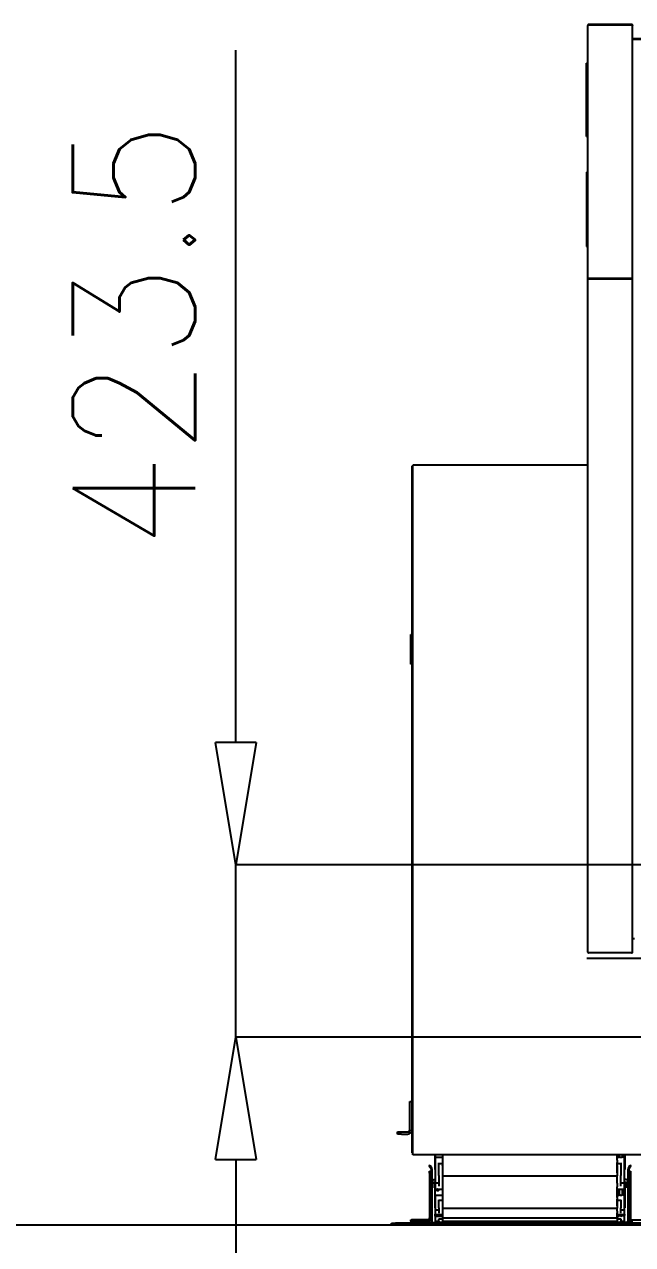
# Model space of a CAD drawing. Extents: x 28911 to 70911, y -59 to 29641.
# Drawn here: x 35574 to 37067, y 5786 to 8782 of the extents above; entities that cross this region are included whole.
import ezdxf

# ---------------------------------------------------------------- set-up
doc = ezdxf.new("R2010")
doc.units = 0
doc.header["$LTSCALE"] = 300
doc.header["$MEASUREMENT"] = 0
doc.layers.add('.', color=6, linetype='Continuous')
doc.layers.add('ddim', color=7, linetype='Continuous')
doc.styles.get("Standard").update_dxf_attribs({"font": 'STANDARD'})
doc.dimstyles.new('sc1a100$0', dxfattribs={"dimscale": 100, "dimtxt": 3, "dimasz": 3, "dimexe": 0, "dimexo": 0, "dimgap": 1, "dimtad": 1, "dimzin": 12, "dimdsep": 46, "dimtxsty": 'Standard', "dimblk": 'CLOSEDBLANK', "dimcen": 1, "dimclrd": 253, "dimclre": 253, "dimclrt": 2, "dimadec": 0, "dimazin": 3, "dimtfac": 1, "dimtmove": 0, "dimatfit": 1, "dimldrblk": 'CLOSEDBLANK', "dimfxl": 1, "dimtolj": 1, "dimtzin": 0, "dimarcsym": 0})

# ---------------------------------------------------------------- blocks, each defined once
blk = doc.blocks.new('A$C714e681e')
at = {"color": 7, "linetype": 'Continuous', "lineweight": 25}
for p, q in [((-1020.3, 2946.3), (-1020.4, 2946.3)), ((-1020.4, 2946.3), (-1020.4, 2945.8)), ((-1020.4, 2945.8), (-1020.4, 2945.8)), ((-1020.4, 2945.8), (-1020.4, 2945.7)), ((-1020.4, 2323.5), (-1020.4, 2945.7)), ((-912.6, 2948.5), (-1018.2, 2948.5)), ((-1018.2, 2947.3), (-912.6, 2947.3)), ((-912.6, 2947.3), (-912.6, 2948.5)), ((-910.6, 2946.3), (-910.4, 2946.3)), ((-910.4, 2946.5), (-910.4, 2946.3)), ((-910.4, 2945.7), (-910.4, 2946.3)), ((-910.4, 2323.4), (-910.4, 2945.7)), ((-875.4, 2913), (-910.4, 2913)), ((-910.4, 2912.4), (-875.4, 2912.4)), ((-1020.4, 2853.5), (-1023.4, 2853.5)), ((-1023.4, 2843.5), (-1020.4, 2843.5)), ((-1023.4, 2832.2), (-1023.4, 2843.5)), ((-1023.4, 2832), (-1020.4, 2832)), ((-1023.4, 2827.5), (-1020.4, 2827.5)), ((-1023.4, 2785.8), (-1023.4, 2827.5)), ((-1023.4, 2774.4), (-1020.4, 2774.4)), ((-1023.4, 2773.1), (-1020.4, 2773.1)), ((-1023.4, 2726.7), (-1020.4, 2726.7)), ((-1023.4, 2700.9), (-1023.4, 2726.5)), ((-1023.4, 2700.9), (-1020.4, 2700.9)), ((-1023.4, 2700.4), (-1023.4, 2700.8)), ((-1023.4, 2700.4), (-1020.4, 2700.4)), ((-1023.4, 2695.9), (-1023.4, 2700.2)), ((-1023.4, 2695.9), (-1020.4, 2695.9)), ((-1023.4, 2673.5), (-1020.4, 2673.5)), ((-1023.4, 2586), (-1023.4, 2583.5)), ((-1023.4, 2586), (-1020.4, 2586)), ((-1023.4, 2583.5), (-1020.4, 2583.5)), ((-1023.4, 2583.5), (-1023.4, 2523)), ((-1023.4, 2523), (-1020.4, 2523)), ((-1023.4, 2523), (-1023.4, 2497.7)), ((-1023.4, 2497.7), (-1020.4, 2497.7)), ((-1023.4, 2477.4), (-1020.4, 2477.4)), ((-1023.4, 2403), (-1020.4, 2403)), ((-1020.4, 2323.5), (-1018.2, 2323.5)), ((-1020.4, 670.7), (-1020.4, 2323.5)), ((-912.6, 2324.7), (-1018.2, 2324.7)), ((-1018.2, 2323.5), (-912.6, 2323.5)), ((-912.6, 2323.5), (-912.6, 2324.7)), ((-910.4, 670.9), (-910.4, 2323.4)), ((-1449.4, 1864), (-1452.4, 1864)), ((-1452.4, 1864), (-1452.4, 1861.5)), ((-1452.4, 1861.5), (-1452.4, 1774.1)), ((-1020.4, 1866), (-1449.4, 1866)), ((-1449.4, 1863), (-1449.4, 1866)), ((-1449.4, 1774.9), (-1449.4, 1863)), ((-1452.4, 1774.1), (-1452.4, 1771.6)), ((-1452.4, 1771.6), (-1452.4, 662)), ((-1449.4, 1771.9), (-1449.4, 1774.9)), ((-1449.4, 661), (-1449.4, 1771.9)), ((-1454.4, 1450.5), (-1452.4, 1450.5)), ((-1454.4, 1445.5), (-1454.4, 1450.5)), ((-1454.4, 1382.5), (-1454.4, 1445.5)), ((-1454.4, 1377.5), (-1454.4, 1382.5)), ((-1452.4, 1377.5), (-1454.4, 1377.5)), ((-910.4, 704), (-905.4, 704)), ((-1452.4, 662), (-1452.4, 657)), ((-1449.4, 655), (-1449.4, 661)), ((-1020.4, 670.7), (-1018.2, 670.7)), ((-1018.2, 670.7), (-1018.2, 668.5)), ((-912.8, 668.5), (-1018.2, 668.5)), ((-912.8, 670.7), (-912.6, 670.7)), ((-912.8, 668.5), (-912.8, 670.7)), ((-912.8, 670.5), (-912.6, 670.5)), ((-912.8, 668.5), (-912.6, 668.5)), ((-912.6, 670.5), (-912.6, 668.5)), ((-912.4, 670.7), (-910.4, 670.7)), ((-910.4, 670.7), (-910.4, 670.9)), ((-910.4, 670.7), (-910.4, 670.5)), ((-1449.4, 657), (-1452.4, 657)), ((-1452.4, 657), (-1452.4, 652)), ((-1452.4, 652), (-1452.4, 269.9)), ((-1449.4, 652), (-1449.4, 655)), ((-1449.4, 269.6), (-1449.4, 652)), ((-340.4, 655), (-1022.4, 655)), ((-1457.4, 304), (-1452.4, 304)), ((-1457.4, 294), (-1457.4, 304)), ((-1457.4, 234), (-1457.4, 294)), ((-1452.4, 269.9), (-1452.4, 267.4)), ((-1452.4, 267.4), (-1452.4, 180.5)), ((-1449.4, 266.6), (-1449.4, 269.6)), ((-1449.4, 176), (-1449.4, 266.6)), ((-1487.4, 224), (-1487.4, 229)), ((-1487.4, 229), (-1477.4, 229)), ((-1477.4, 224), (-1487.4, 224)), ((-1477.4, 229), (-1462.4, 229)), ((-1477.4, 224), (-1462.4, 224)), ((-1452.4, 180.5), (-1452.4, 178)), ((-1449.4, 178), (-1452.4, 178)), ((-1449.4, 173), (-1449.4, 176)), ((-227.4, 173), (-1449.4, 173)), ((-1394.9, 170.9), (-1395.2, 170.9)), ((-1395.2, 169.1), (-1395.2, 170.9)), ((-1395.2, 136.7), (-1395.2, 169.1)), ((-1394.9, 167.3), (-1394.9, 173)), ((-1394.9, 167.3), (-1394.9, 165.9)), ((-1394.9, 163.2), (-1394.9, 146.3)), ((-1394.4, 167), (-1377.4, 167)), ((-1385.9, 145.8), (-1385.9, 153)), ((-1385.9, 151.4), (-1377.9, 151.4)), ((-1376.9, 173), (-1376.9, 165.8)), ((-1376.9, 163.2), (-1376.9, 153.5)), ((-1376.9, 153.3), (-1376.9, 153.1)), ((-1376.9, 152.8), (-1376.9, 146.7)), ((-947.9, 159.8), (-947.9, 173)), ((-947.9, 167.7), (-943.3, 167.7)), ((-947.9, 159.8), (-947.9, 155)), ((-947.9, 155), (-947.9, 154.4)), ((-947.9, 146.7), (-947.9, 154)), ((-945.8, 151.4), (-938.9, 151.4)), ((-943.3, 167.7), (-943.3, 173)), ((-943.3, 167.7), (-942.7, 168.4)), ((-942.7, 168.4), (-942.7, 173)), ((-938.9, 153), (-938.9, 145.8)), ((-935, 168.4), (-935, 173)), ((-935, 168.4), (-934.5, 167.7)), ((-934.5, 173), (-934.5, 167.7)), ((-934.5, 167.7), (-930.4, 167.7)), ((-929.9, 173), (-929.9, 167.9)), ((-929.6, 170.9), (-929.9, 170.9)), ((-929.9, 165.9), (-929.9, 167.9)), ((-929.9, 146.3), (-929.9, 163.2)), ((-929.6, 170.9), (-929.6, 136.7)), ((-1409.9, 146.7), (-1408.2, 147.7)), ((-1407.4, 142.3), (-1409.9, 146.7)), ((-1408.9, 133), (-1404.9, 133)), ((-1408.9, 128), (-1408.9, 133)), ((-1408.9, 128), (-1408.9, 18)), ((-1408.2, 147.7), (-1405.7, 143.3)), ((-1407.4, 142.3), (-1405.2, 138.5)), ((-1405.7, 143.3), (-1403.4, 139.5)), ((-1404.9, 137.5), (-1404.9, 9)), ((-1402.9, 137.5), (-1402.9, 9)), ((-1395.2, 136.7), (-1394.9, 136.7)), ((-1394.9, 131.4), (-1394.9, 128.4)), ((-1394.9, 128.4), (-1394.9, 118.7)), ((-1385.9, 122.3), (-1385.9, 145.8)), ((-1385.9, 122.3), (-1385.9, 101.3)), ((-1376.9, 145.6), (-1376.9, 146.7)), ((-1376.9, 145.6), (-1376.9, 121.4)), ((-1376.9, 128.1), (-1376.9, 121.5)), ((-1376.9, 121.4), (-1376.9, 121.3)), ((-1376.9, 121.3), (-947.9, 121.3)), ((-947.9, 146.7), (-947.9, 145.6)), ((-947.9, 145.6), (-947.9, 121.4)), ((-947.9, 121.3), (-947.9, 121.4)), ((-947.9, 118.7), (-947.9, 121.3)), ((-938.9, 145.8), (-938.9, 122.3)), ((-938.9, 101.3), (-938.9, 122.3)), ((-929.9, 136.7), (-929.6, 136.7)), ((-929.9, 120.9), (-929.9, 128.4)), ((-921.9, 137.5), (-921.9, 9)), ((-919.1, 143.3), (-921.4, 139.5)), ((-919.9, 137.5), (-919.9, 9)), ((-919.9, 133), (-915.9, 133)), ((-917.4, 142.3), (-919.6, 138.5)), ((-919.1, 143.3), (-916.6, 147.7)), ((-914.9, 146.7), (-917.4, 142.3)), ((-916.6, 147.7), (-914.9, 146.7)), ((-915.9, 133), (-915.9, 128)), ((-915.9, 128), (-915.9, 18)), ((-1402.9, 111.8), (-1398.9, 111.8)), ((-1394.9, 105), (-1402.9, 105)), ((-1395.3, 103.2), (-1402.9, 103.2)), ((-1400.9, 92), (-1402.9, 92)), ((-1400.9, 92), (-1400.9, 103.2)), ((-1398.9, 111.8), (-1398.9, 112)), ((-1398.9, 112), (-1394.9, 112)), ((-1394.9, 104.6), (-1395.2, 104.6)), ((-1395.2, 98.3), (-1395.2, 104.6)), ((-1395.2, 70.4), (-1395.2, 98.3)), ((-1394.9, 118.7), (-1394.9, 105.2)), ((-1394.9, 105.2), (-1394.9, 105)), ((-1394.9, 104.2), (-1394.9, 102.3)), ((-1394.9, 102.3), (-1394.9, 100.5)), ((-1394.9, 100.5), (-1394.9, 97)), ((-1394.9, 97), (-1394.9, 90.1)), ((-1394.9, 89.9), (-1394.9, 90.1)), ((-1394.9, 89.8), (-1394.9, 89.9)), ((-1393.9, 104.2), (-1385.9, 104.2)), ((-1385.9, 101.3), (-1385.9, 96.2)), ((-1376.9, 102), (-1376.9, 90.1)), ((-1376.9, 90.1), (-1376.9, 89.8)), ((-947.9, 103.6), (-947.9, 98.1)), ((-947.9, 98.1), (-947.9, 94.4)), ((-947.9, 68.5), (-947.9, 94.4)), ((-938.9, 104.2), (-930.9, 104.2)), ((-938.9, 96.2), (-938.9, 101.3)), ((-929.9, 105.2), (-929.9, 118.7)), ((-929.9, 109.9), (-929.9, 113)), ((-925.9, 112), (-929.9, 112)), ((-921.9, 105), (-929.9, 105)), ((-929.6, 104.6), (-929.9, 104.6)), ((-929.9, 100.5), (-929.9, 102.3)), ((-929.9, 97), (-929.9, 100.5)), ((-929.9, 90.1), (-929.9, 97)), ((-929.9, 90.1), (-929.9, 75.3)), ((-929.6, 104.6), (-929.6, 70.4)), ((-921.9, 103.2), (-929.5, 103.2)), ((-925.9, 112), (-925.9, 111.8)), ((-921.9, 111.8), (-925.9, 111.8)), ((-923.9, 92), (-923.9, 103.2)), ((-921.9, 92), (-923.9, 92)), ((-1395.2, 70.4), (-1394.9, 70.4)), ((-1395.2, 64.9), (-1395.2, 70.4)), ((-1395.2, 43.4), (-1395.2, 64.9)), ((-1394.9, 74.2), (-1394.9, 89.6)), ((-1394.9, 74.2), (-1394.9, 73)), ((-1394.9, 70.2), (-1394.9, 58.2)), ((-1394.4, 73.8), (-1377.4, 73.8)), ((-1393.9, 88.6), (-1377.9, 88.6)), ((-1390.9, 85.8), (-1390.9, 88.6)), ((-1386.9, 88.6), (-1386.9, 85.8)), ((-1385.9, 57.4), (-1385.9, 62.5)), ((-1385.9, 61.8), (-1377.9, 61.8)), ((-1376.9, 89.6), (-1376.9, 72.7)), ((-1376.9, 70.2), (-1376.9, 63.3)), ((-1376.9, 63.3), (-1376.9, 62.9)), ((-1376.9, 62.5), (-1376.9, 60.5)), ((-1376.9, 59.7), (-1376.9, 60.5)), ((-947.9, 74.9), (-943.3, 74.9)), ((-947.9, 68.5), (-947.9, 65.2)), ((-947.9, 65.2), (-947.9, 64.8)), ((-947.9, 60.5), (-947.9, 64.3)), ((-947.9, 60.5), (-947.9, 59.7)), ((-945.8, 88.6), (-930.9, 88.6)), ((-945.5, 61.8), (-938.9, 61.8)), ((-943.3, 74.9), (-943.3, 88.6)), ((-943.3, 74.9), (-942.7, 76)), ((-942.7, 76), (-942.7, 88.6)), ((-938.9, 62.5), (-938.9, 57.4)), ((-935, 76), (-935, 88.6)), ((-935, 76), (-934.5, 74.9)), ((-934.5, 88.6), (-934.5, 74.9)), ((-934.5, 74.9), (-930.4, 74.9)), ((-929.9, 73), (-929.9, 75.3)), ((-929.9, 70.4), (-929.6, 70.4)), ((-929.9, 58.2), (-929.9, 70.2)), ((-929.6, 70.4), (-929.6, 43.4)), ((-1395.2, 43.4), (-1394.9, 43.4)), ((-1395.2, 43.1), (-1395.2, 43.4)), ((-1395.2, 43.1), (-1394.9, 43.1)), ((-1394.9, 49.7), (-1394.9, 46)), ((-1394.9, 46), (-1394.9, 45.3)), ((-1394.9, 43.1), (-1394.9, 45.3)), ((-1394.9, 42.9), (-1394.9, 43.1)), ((-1394.9, 42.9), (-1394.9, 41.4)), ((-1394.9, 41.4), (-1394.9, 38.7)), ((-1394.9, 38.7), (-1394.9, 34)), ((-1394.9, 34), (-1394.9, 30.4)), ((-1394.9, 30.4), (-1394.9, 27.5)), ((-1393.9, 37.7), (-1385.9, 37.7)), ((-1385.9, 42.7), (-1385.9, 57.4)), ((-1385.9, 42.7), (-1385.9, 31.5)), ((-1385.9, 31.5), (-1385.9, 29.4)), ((-1376.9, 59.7), (-1376.9, 42.2)), ((-1376.9, 42.2), (-1376.9, 42.1)), ((-1376.9, 42.1), (-947.9, 42.1)), ((-1376.9, 32.4), (-1376.9, 27.5)), ((-947.9, 59.7), (-947.9, 42.2)), ((-947.9, 42.1), (-947.9, 42.2)), ((-947.9, 42), (-947.9, 42.2)), ((-947.9, 34.4), (-947.9, 32.1)), ((-947.9, 32.1), (-947.9, 30.4)), ((-947.9, 19.8), (-947.9, 30.4)), ((-938.9, 57.4), (-938.9, 42.7)), ((-938.9, 31.5), (-938.9, 42.7)), ((-938.9, 37.7), (-930.9, 37.7)), ((-938.9, 29.4), (-938.9, 31.5)), ((-929.9, 42.9), (-929.9, 44)), ((-929.9, 43.4), (-929.6, 43.4)), ((-929.9, 43.1), (-929.6, 43.1)), ((-929.9, 41.4), (-929.9, 42.9)), ((-929.9, 38.7), (-929.9, 41.4)), ((-929.9, 34), (-929.9, 38.7)), ((-929.9, 30.4), (-929.9, 34)), ((-929.9, 27.5), (-929.9, 30.4)), ((-929.6, 43.4), (-929.6, 43.1)), ((-1502.4, 0), (-1502.4, 5)), ((-1502.4, 5), (-1492.4, 5)), ((-1492.4, 0), (-1502.4, 0)), ((-1400.9, 5), (-1492.4, 5)), ((-832.4, 0), (-1492.4, 0)), ((-1454.9, 10), (-1454.9, 13)), ((-1454.9, 13), (-1452.9, 13)), ((-1454.9, 10), (-1454.9, 5)), ((-1414.9, 10), (-1454.9, 10)), ((-1410.9, 13), (-1452.9, 13)), ((-1410.9, 10), (-1414.9, 10)), ((-1414.9, 10), (-1414.9, 5)), ((-1408.9, 13), (-1408.9, 18)), ((-1404.9, 13), (-1408.9, 13)), ((-1400.9, 7), (-1389.9, 7)), ((-1400.9, 5), (-1389.9, 5)), ((-1394.9, 22.7), (-1394.9, 27.4)), ((-1394.9, 22.7), (-1394.9, 21.9)), ((-1394.9, 21), (-1394.9, 19.4)), ((-1394.9, 19.4), (-1394.9, 14.5)), ((-1394.9, 14.5), (-1394.9, 11.6)), ((-1394.9, 11.6), (-1394.9, 8.1)), ((-1394.9, 8.1), (-1394.9, 8.1)), ((-1394.9, 8.1), (-1394.9, 8)), ((-1394.9, 8), (-1394.9, 8)), ((-1394.9, 8), (-1394.9, 7.9)), ((-1394.4, 22.2), (-1377.4, 22.2)), ((-1393.9, 26.5), (-1377.9, 26.5)), ((-1393.9, 10.2), (-1385.9, 10.2)), ((-1377.9, 7.1), (-1393.9, 7.1)), ((-1389.9, 7), (-1384.9, 7)), ((-1384.9, 5), (-1389.9, 5)), ((-1385.9, 13.6), (-1385.9, 15.6)), ((-1385.9, 15.5), (-1377.9, 15.5)), ((-1385.9, 10.2), (-1385.9, 13.6)), ((-1385.9, 10.2), (-1385.9, 7.2)), ((-1385.9, 7.2), (-1385.9, 7.1)), ((-1377.9, 7), (-1384.9, 7)), ((-1384.9, 7), (-1384.9, 5)), ((-1377.9, 6.9), (-1384.9, 6.9)), ((-939.9, 5), (-1384.9, 5)), ((-1376.9, 27.5), (-1376.9, 21.6)), ((-1376.9, 27.5), (-1376.9, 27.5)), ((-1376.9, 19.4), (-1376.9, 16.6)), ((-1376.9, 18.1), (-947.9, 18.1)), ((-1376.9, 16.2), (-1376.9, 10.2)), ((-1376.9, 10.2), (-947.9, 10.2)), ((-1376.9, 10.2), (-1376.9, 10.2)), ((-1376.9, 9.7), (-947.9, 9.7)), ((-947.9, 9.6), (-1376.9, 9.6)), ((-947.9, 23.6), (-943.3, 23.6)), ((-947.9, 19.8), (-947.9, 18.7)), ((-947.9, 18.7), (-947.9, 18.5)), ((-947.9, 18.1), (-947.9, 18.5)), ((-947.9, 18.2), (-947.9, 17.9)), ((-947.9, 17.9), (-947.9, 10.2)), ((-947.9, 10.2), (-947.9, 10.2)), ((-947.9, 9.7), (-947.9, 9.8)), ((-947.7, 8.8), (-947.3, 8.3)), ((-947.2, 7.9), (-947.3, 8.1)), ((-947.2, 8.2), (-947, 8)), ((-947.2, 8.2), (-947, 8)), ((-946.4, 7.5), (-947, 7.9)), ((-945.9, 7.3), (-944.9, 7.1)), ((-945.2, 26.5), (-930.9, 26.5)), ((-945.1, 15.5), (-938.9, 15.5)), ((-944.9, 7.1), (-930.9, 7.1)), ((-944.9, 7), (-939.9, 7)), ((-939.9, 6.9), (-944.9, 6.9)), ((-943.3, 23.6), (-943.3, 26.5)), ((-943.3, 23.6), (-942.7, 25)), ((-942.7, 25), (-942.7, 26.5)), ((-939.9, 5), (-939.9, 7)), ((-939.9, 7), (-934.9, 7)), ((-934.9, 5), (-939.9, 5)), ((-938.9, 15.6), (-938.9, 13.6)), ((-938.9, 13.6), (-938.9, 10.2)), ((-938.9, 10.2), (-930.9, 10.2)), ((-938.9, 7.2), (-938.9, 10.2)), ((-938.9, 7.1), (-938.9, 7.2)), ((-935, 25), (-935, 26.5)), ((-935, 25), (-934.5, 23.6)), ((-923.9, 7), (-934.9, 7)), ((-923.9, 5), (-934.9, 5)), ((-934.5, 26.5), (-934.5, 23.6)), ((-934.5, 23.6), (-930.4, 23.6)), ((-929.9, 27.5), (-929.9, 27.5)), ((-929.9, 27.5), (-929.9, 24.1)), ((-929.9, 21.9), (-929.9, 24.1)), ((-929.9, 21.9), (-929.9, 21.9)), ((-929.9, 14.5), (-929.9, 19.4)), ((-929.9, 14.5), (-929.9, 14.5)), ((-929.9, 8.1), (-929.9, 11.6)), ((-929.9, 11.6), (-929.9, 11.6)), ((-929.9, 8.1), (-929.9, 8.1)), ((-832.4, 5), (-923.9, 5)), ((-915.9, 13), (-919.9, 13)), ((-915.9, 18), (-915.9, 13)), ((-913.9, 13), (-871.9, 13)), ((-913.9, 10), (-909.9, 10))]:
    blk.add_line(p, q, dxfattribs=at)
at = {"color": 7, "linetype": 'Continuous', "lineweight": 25, "flags": 128}
for points in [[(-1394.9, 167.3), (-1394.9, 167.2), (-1394.9, 167.2), (-1394.8, 167.1), (-1394.8, 167.1), (-1394.7, 167.1), (-1394.6, 167.1), (-1394.5, 167.1), (-1394.4, 167)], [(-1377.4, 167), (-1377.3, 167.1), (-1377.2, 167.1), (-1377.1, 167.1), (-1377, 167.1), (-1377, 167.1), (-1376.9, 167.2), (-1376.9, 167.2), (-1376.9, 167.3)], [(-938.9, 166.8), (-937.7, 166.9), (-936.6, 167.1), (-935.8, 167.5), (-935.2, 168), (-935, 168.3)], [(-930.4, 167.7), (-930.3, 167.7), (-930.2, 167.7), (-930.1, 167.8), (-930, 167.8), (-930, 167.8), (-929.9, 167.9), (-929.9, 167.9), (-929.9, 167.9)], [(-1400.3, 111.8), (-1399.7, 111.9), (-1398.9, 112)], [(-924.5, 111.8), (-925.1, 111.9), (-925.9, 112)], [(-1386.9, 85.8), (-1387, 85.3), (-1387.4, 84.9), (-1388.1, 84.6), (-1388.9, 84.5), (-1389.6, 84.6), (-1390.3, 84.9), (-1390.7, 85.3), (-1390.9, 85.8)]]:
    blk.add_lwpolyline(points, dxfattribs=at)
at = {"color": 7, "linetype": 'Continuous', "lineweight": 25}
for centre, radius, start, end in [((-1018.2, 2946.3), 2.2, 90, 180), ((-1018.5, 2945.3), 1.96, 81.9505, 168.5782), ((-1018.4, 2322.6), 2.11, 83.709, 155.0153), ((-1018.2, 670.7), 2.2, 180, 270), ((-1018.2, 670.7), 0.2, 180, 270), ((-1462.4, 234), 5, 270, 0), ((-1462.4, 234), 10, 270, 0), ((-1215, 153.8), 181, 174.5789, 185.4211), ((-1377.9, 152.4), 1, 270, 0), ((-939.5, 171.2), 4.45, 221.8645, 277.8235), ((-1109.8, 153.8), 181, 354.5789, 5.4211), ((-1406.9, 137.5), 2, 0, 30), ((-1406.9, 137.5), 4, 0, 30), ((-917.9, 137.5), 4, 150, 180), ((-917.9, 137.5), 2, 150, 180), ((-1215, 87.5), 181, 174.5789, 185.4211), ((-1393.9, 105.2), 1, 180, 270), ((-930.9, 105.2), 1, 270, 0), ((-1109.8, 87.5), 181, 354.5789, 5.4211), ((-1215, 60.5), 181, 175.7195, 185.4211), ((-1215, 60.2), 181, 179.9529, 185.4211), ((-1393.9, 89.6), 1, 180, 270), ((-1394.4, 74.2), 0.455, 188.1256, 276.2924), ((-1387.9, 88.9), 1.02, 317.9895, 340.9114), ((-1377.9, 89.6), 1, 270, 0), ((-1377.9, 62.8), 1, 270, 0), ((-1377.4, 74.2), 0.455, 263.7076, 351.8744), ((-939.2, 77.5), 3.91, 203.3224, 274.2564), ((-938.6, 77.4), 3.84, 264.9379, 337.4833), ((-930.9, 89.6), 1, 270, 0), ((-930.4, 75.4), 0.455, 263.7076, 351.8744), ((-1109.8, 60.5), 181, 354.5789, 4.2805), ((-1109.8, 60.2), 181, 354.5789, 359.9631), ((-1393.9, 38.7), 1, 180, 270), ((-930.9, 38.7), 1, 270, 0), ((-1410.9, 16), 3, 270, 311.8103), ((-1410.9, 16), 6, 270, 330), ((-1400.9, 9), 4, 180, 270), ((-1400.9, 9), 2, 180, 270), ((-1393.9, 27.5), 1, 180, 270), ((-1394.4, 22.7), 0.492, 180.998, 270.9644), ((-1393.9, 11.2), 1, 180, 270), ((-1393.9, 8.1), 1, 180.0001, 270.0001), ((-1393.9, 8.1), 1, 180.0001, 270.0001), ((-1393.9, 8), 1, 180, 255.0319), ((-1393.9, 8), 1, 180.0001, 270.0001), ((-1393.9, 7.9), 1, 180, 246.3697), ((-1377.9, 27.5), 1, 270, 0), ((-1377.9, 16.5), 1, 270, 0), ((-1377.9, 8.1), 1, 269.9999, 359.9999), ((-1377.9, 8), 1, 269.9999, 359.9999), ((-1377.9, 8), 1, 269.9999, 359.9999), ((-1377.9, 7.9), 1, 270, 0), ((-1377.4, 22.7), 0.492, 269.0356, 359.002), ((-944.9, 10), 3, 180.0001, 270.0001), ((-944.9, 9.9), 3, 226.0709, 270), ((-938.9, 26.1), 3.97, 196.3817, 270.6821), ((-938.8, 26.1), 3.96, 269.2022, 343.7341), ((-930.9, 27.5), 1, 270, 0), ((-930.9, 11.2), 1, 270, 0), ((-930.9, 8.1), 1, 269.9999, 359.9999), ((-930.9, 8.1), 1, 269.9999, 359.9999), ((-930.9, 8), 1, 269.9999, 359.9999), ((-930.9, 8), 1, 284.9681, 0), ((-930.9, 7.9), 1, 293.6303, 0), ((-930.4, 24.1), 0.492, 269.0356, 359.002), ((-923.9, 9), 4, 270, 0), ((-923.9, 9), 2, 270, 0), ((-913.9, 16), 6, 210, 270), ((-913.9, 16), 3, 228.1897, 270)]:
    blk.add_arc(centre, radius, start, end, dxfattribs=at)
for points in [[(-910.4, 2946.3), (-910.4, 2946.6), (-910.5, 2947.2), (-911, 2947.9), (-911.7, 2948.4), (-912.3, 2948.5), (-912.6, 2948.5)], [(-912.6, 2947.3), (-912.3, 2947.3), (-911.7, 2947.2), (-911, 2946.8), (-910.5, 2946.3), (-910.4, 2945.9), (-910.4, 2945.7)], [(-912.6, 2323.5), (-912.3, 2323.5), (-911.7, 2323.5), (-911, 2323.5), (-910.5, 2323.4), (-910.4, 2323.4), (-910.4, 2323.4)], [(-910.4, 670.9), (-910.4, 670.9), (-910.5, 670.9), (-911, 670.8), (-911.7, 670.8), (-912.3, 670.7), (-912.6, 670.7)], [(-912.6, 668.5), (-912.3, 668.5), (-911.7, 668.6), (-911, 669.1), (-910.5, 669.8), (-910.4, 670.4), (-910.4, 670.7)], [(-912.6, 670.5), (-912.6, 670.5), (-912.5, 670.5), (-912.5, 670.6), (-912.4, 670.6), (-912.4, 670.7), (-912.4, 670.7)], [(-947, 164.1), (-947.3, 164.4), (-947.8, 165), (-947.9, 165.6), (-947.9, 165.9)], [(-946.9, 166.8), (-946.7, 166.6), (-946.4, 166.2), (-946.1, 165.5), (-945.9, 165.1)], [(-947, 70.7), (-947.3, 71.1), (-947.8, 71.7), (-947.9, 72.6), (-947.9, 73)], [(-946.9, 73.6), (-946.7, 73.3), (-946.4, 72.6), (-946.1, 71.8), (-945.9, 71.4)], [(-947, 19.6), (-947.3, 19.9), (-947.8, 20.6), (-947.9, 21.4), (-947.9, 21.9)], [(-946.9, 22.1), (-946.7, 21.7), (-946.4, 20.9), (-946.1, 20.2), (-945.9, 19.9)]]:
    blk.add_open_spline(points, degree=3, dxfattribs=at)
for points, knots in [([(-1023.4, 2847.9), (-1023.4, 2848.6), (-1023.4, 2849.8), (-1023.4, 2851.4), (-1023.4, 2852.7), (-1023.4, 2853.4), (-1023.4, 2853.5), (-1023.4, 2853.5)], [0, 0, 0, 0, 0.226267, 0.415363, 0.585645, 0.794842, 1, 1, 1, 1]), ([(-1023.4, 2843.5), (-1023.4, 2843.8), (-1023.4, 2844.3), (-1023.4, 2845.8), (-1023.4, 2847.1), (-1023.4, 2847.9)], [0, 0, 0, 0, 0.236294, 0.497727, 1, 1, 1, 1]), ([(-1023.4, 2827.5), (-1023.4, 2828), (-1023.4, 2829), (-1023.4, 2830.2), (-1023.4, 2831.2), (-1023.4, 2831.9), (-1023.4, 2831.9), (-1023.4, 2832)], [0, 0, 0, 0, 0.214114, 0.396535, 0.562604, 0.763959, 1, 1, 1, 1]), ([(-1023.4, 2773.7), (-1023.4, 2773.8), (-1023.4, 2774), (-1023.4, 2775.3), (-1023.4, 2777.4), (-1023.4, 2780), (-1023.4, 2782.7), (-1023.4, 2784.7), (-1023.4, 2785.8)], [0, 0, 0, 0, 0.101803, 0.314506, 0.5069, 0.657697, 0.81923, 1, 1, 1, 1]), ([(-1023.4, 2773.4), (-1023.4, 2773.4), (-1023.4, 2773.9), (-1023.4, 2774.2), (-1023.4, 2774.4), (-1023.4, 2774.4)], [0, 0, 0, 0, 0.0013503, 0.4832783, 1, 1, 1, 1]), ([(-1023.4, 2726.7), (-1023.4, 2726.7), (-1023.4, 2726.8), (-1023.4, 2727.9), (-1023.4, 2729.5), (-1023.4, 2731.6), (-1023.4, 2734.3), (-1023.4, 2737.8), (-1023.4, 2741.8), (-1023.4, 2746.1), (-1023.4, 2750.4), (-1023.4, 2754.7), (-1023.4, 2758.9), (-1023.4, 2762.8), (-1023.4, 2766), (-1023.4, 2768.6), (-1023.4, 2770.6), (-1023.4, 2772), (-1023.4, 2772.9), (-1023.4, 2773), (-1023.4, 2773.1)], [0, 0, 0, 0, 0.075846, 0.142171, 0.20065, 0.252975, 0.30078, 0.356322, 0.409205, 0.460655, 0.511018, 0.56235, 0.613327, 0.664756, 0.718154, 0.763772, 0.813366, 0.868344, 0.930107, 1, 1, 1, 1]), ([(-1023.4, 2673.5), (-1023.4, 2673.5), (-1023.4, 2673.7), (-1023.4, 2675), (-1023.4, 2677.2), (-1023.4, 2680.5), (-1023.4, 2684.8), (-1023.4, 2690.1), (-1023.4, 2693.9), (-1023.4, 2695.9)], [0, 0, 0, 0, 0.158045, 0.297507, 0.424645, 0.547613, 0.681678, 0.830186, 1, 1, 1, 1]), ([(-1023.4, 2497.7), (-1023.4, 2497.6), (-1023.4, 2497.4), (-1023.4, 2496.1), (-1023.4, 2494), (-1023.4, 2491.1), (-1023.4, 2487.4), (-1023.4, 2483.7), (-1023.4, 2480.8), (-1023.4, 2478.8), (-1023.4, 2477.6), (-1023.4, 2477.4), (-1023.4, 2477.4)], [0, 0, 0, 0, 0.083246, 0.166665, 0.2501, 0.374974, 0.499985, 0.624984, 0.749829, 0.833224, 0.916702, 1, 1, 1, 1]), ([(-1023.4, 2477.4), (-1023.4, 2477.3), (-1023.4, 2477.2), (-1023.4, 2475.9), (-1023.4, 2473.8), (-1023.4, 2470.5), (-1023.4, 2466.5), (-1023.4, 2461.7), (-1023.4, 2456.5), (-1023.4, 2451.1), (-1023.4, 2445.6), (-1023.4, 2440), (-1023.4, 2434.5), (-1023.4, 2428.9), (-1023.4, 2423.5), (-1023.4, 2418.3), (-1023.4, 2413.6), (-1023.4, 2409.6), (-1023.4, 2406.4), (-1023.4, 2404.4), (-1023.4, 2403.2), (-1023.4, 2403.1), (-1023.4, 2403)], [0, 0, 0, 0, 0.0500186, 0.1000076, 0.1499899, 0.1999636, 0.2499399, 0.2999307, 0.3499202, 0.3999365, 0.4499631, 0.4999933, 0.5500235, 0.6000477, 0.6500625, 0.700075, 0.7500447, 0.8000181, 0.8499966, 0.8999858, 0.9499784, 1, 1, 1, 1]), ([(-910.5, 2323.4), (-910.5, 2323.5), (-910.5, 2323.9), (-911, 2324.3), (-911.7, 2324.6), (-912.3, 2324.7), (-912.6, 2324.7)], [0, 0, 0, 0, 0.173806, 0.449204, 0.724602, 1, 1, 1, 1]), ([(-1394.9, 165.9), (-1394.9, 165.8), (-1394.9, 165.6), (-1394.9, 165.2), (-1394.9, 164.9), (-1394.9, 164.8), (-1394.9, 164.8), (-1394.9, 164.5), (-1394.9, 164.1), (-1394.9, 163.7), (-1394.9, 163.5), (-1394.9, 163.4), (-1394.9, 163.3), (-1394.9, 163.2)], [0, 0, 0, 0, 0.239397, 0.369564, 0.499903, 0.500525, 0.505167, 0.517841, 0.759375, 0.879573, 0.885598, 0.939508, 1, 1, 1, 1]), ([(-1376.9, 165.8), (-1376.9, 165.6), (-1376.9, 165.3), (-1376.9, 164.6), (-1376.9, 163.9), (-1376.9, 163.5), (-1376.9, 163.2)], [0, 0, 0, 0, 0.241952, 0.5, 0.758048, 1, 1, 1, 1]), ([(-1376.9, 153.5), (-1376.9, 153.3), (-1376.9, 153.1), (-1376.9, 152.8), (-1376.9, 152.5), (-1376.9, 152.4), (-1376.9, 152.4), (-1376.9, 152.4)], [0, 0, 0, 0, 0.199925, 0.400095, 0.599899, 0.800195, 1, 1, 1, 1]), ([(-947.9, 154), (-947.9, 154), (-947.9, 154.1), (-947.9, 154.3), (-947.9, 154.4)], [0, 0, 0, 0, 0.50531, 1, 1, 1, 1]), ([(-947.9, 153.8), (-947.9, 153.5), (-947.8, 152.9), (-947.4, 152.1), (-946.8, 151.6), (-946.3, 151.4), (-946, 151.4), (-945.8, 151.4)], [0, 0, 0, 0, 0.260059, 0.518146, 0.765153, 0.884293, 1, 1, 1, 1]), ([(-929.9, 163.2), (-929.9, 163.5), (-929.9, 163.9), (-929.9, 164.3), (-929.9, 164.5), (-929.9, 164.9), (-929.9, 165.5), (-929.9, 165.8), (-929.9, 165.9)], [0, 0, 0, 0, 0.2397589, 0.3701231, 0.3780471, 0.5006999, 0.7503499, 1, 1, 1, 1]), ([(-1394.9, 146.3), (-1394.9, 143.4), (-1394.9, 140.3), (-1394.9, 136.9), (-1394.9, 136), (-1394.9, 135.1), (-1394.9, 134.2), (-1394.9, 133.3), (-1394.9, 132.4), (-1394.9, 131.8), (-1394.9, 131.2), (-1394.9, 130.3), (-1394.9, 128.9), (-1394.9, 127.4), (-1394.9, 126), (-1394.9, 123.1), (-1394.9, 120.7), (-1394.9, 118.7)], [0, 0, 0, 0, 0.279945, 0.311384, 0.342822, 0.374258, 0.405692, 0.437125, 0.468556, 0.499986, 0.503708, 0.535309, 0.597562, 0.660131, 0.707915, 0.750027, 1, 1, 1, 1]), ([(-1394.9, 129.9), (-1394.9, 129.7), (-1394.9, 129.4), (-1394.9, 129), (-1394.9, 128.3), (-1394.9, 127.2), (-1394.9, 126), (-1394.9, 123.9), (-1394.9, 122.3), (-1394.9, 120.9)], [0, 0, 0, 0, 0.067516, 0.076036, 0.137011, 0.300945, 0.426673, 0.53383, 1, 1, 1, 1]), ([(-1394.9, 120.9), (-1394.9, 120.6), (-1394.9, 120), (-1394.9, 119.1), (-1394.9, 118.1), (-1394.9, 117.2), (-1394.9, 116.4), (-1394.9, 115.5), (-1394.9, 114.7), (-1394.9, 114.1), (-1394.9, 113.7), (-1394.9, 113.2), (-1394.9, 112.4), (-1394.9, 111.5), (-1394.9, 110.8), (-1394.9, 110.1), (-1394.9, 109.5), (-1394.9, 108.8), (-1394.9, 108.4), (-1394.9, 108.1), (-1394.9, 107.7), (-1394.9, 107.1), (-1394.9, 106.5), (-1394.9, 106), (-1394.9, 105.5), (-1394.9, 105.1), (-1394.9, 104.7), (-1394.9, 104.4), (-1394.9, 104.2), (-1394.9, 104), (-1394.9, 103.6), (-1394.9, 103.3), (-1394.9, 102.8), (-1394.9, 102.5), (-1394.9, 102.3)], [0, 0, 0, 0, 0.030947, 0.061894, 0.09284, 0.123786, 0.154737, 0.185686, 0.216633, 0.247579, 0.249458, 0.265413, 0.310762, 0.344751, 0.373794, 0.405352, 0.43691, 0.468467, 0.500023, 0.502349, 0.518878, 0.563207, 0.597195, 0.626238, 0.657797, 0.689354, 0.720911, 0.752468, 0.754729, 0.770915, 0.814432, 0.847808, 0.876253, 1, 1, 1, 1]), ([(-1377, 135.9), (-1377, 136), (-1377, 136.2), (-1377, 136.3), (-1377, 136.4)], [0, 0, 0, 0, 0.324529, 1, 1, 1, 1]), ([(-1376.9, 145.3), (-1376.9, 144.2), (-1376.9, 140.6), (-1376.9, 134.7), (-1376.9, 130.3), (-1376.9, 128.1)], [0, 0, 0, 0, 0.184361, 0.592181, 1, 1, 1, 1]), ([(-1376.9, 121), (-1376.9, 120.2), (-1376.9, 116.2), (-1376.9, 109.7), (-1376.9, 104.6), (-1376.9, 102)], [0, 0, 0, 0, 0.1159352, 0.5581512, 1, 1, 1, 1]), ([(-947.9, 128.7), (-947.9, 128.9), (-947.9, 129.3), (-947.9, 129.7), (-947.9, 130.2), (-947.9, 130.5), (-947.9, 132.5), (-947.9, 136.2), (-947.9, 141.2), (-947.9, 144.4), (-947.9, 145.7)], [0, 0, 0, 0, 0.049911, 0.099807, 0.126075, 0.149675, 0.166607, 0.486472, 0.798224, 1, 1, 1, 1]), ([(-929.9, 118.7), (-929.9, 120.9), (-929.9, 123.5), (-929.9, 126.5), (-929.9, 127.3), (-929.9, 128.1), (-929.9, 129), (-929.9, 129.8), (-929.9, 130.7), (-929.9, 131.3), (-929.9, 131.9), (-929.9, 132.8), (-929.9, 134.3), (-929.9, 136), (-929.9, 137.4), (-929.9, 140.8), (-929.9, 143.7), (-929.9, 146.3)], [0, 0, 0, 0, 0.279945, 0.311384, 0.342822, 0.374258, 0.405692, 0.437125, 0.468556, 0.499986, 0.503708, 0.535309, 0.597562, 0.660131, 0.707915, 0.750027, 1, 1, 1, 1]), ([(-929.9, 135.7), (-929.9, 135.9), (-929.9, 136.2), (-929.9, 136.5), (-929.9, 136.7)], [0, 0, 0, 0, 0.510012, 1, 1, 1, 1]), ([(-929.9, 120.9), (-929.9, 121.3), (-929.9, 121.9), (-929.9, 122.9), (-929.9, 123.9), (-929.9, 125), (-929.9, 126), (-929.9, 127.1), (-929.9, 128.1), (-929.9, 128.9), (-929.9, 129.5), (-929.9, 130), (-929.9, 130.6), (-929.9, 130.9)], [0, 0, 0, 0, 0.105374, 0.210746, 0.316117, 0.421486, 0.526872, 0.632253, 0.737628, 0.842998, 0.849395, 0.903722, 1, 1, 1, 1]), ([(-929.9, 102.3), (-929.9, 102.4), (-929.9, 102.5), (-929.9, 102.6), (-929.9, 102.8), (-929.9, 103.1), (-929.9, 103.3), (-929.9, 103.6), (-929.9, 103.9), (-929.9, 104.2), (-929.9, 104.4), (-929.9, 104.6), (-929.9, 105), (-929.9, 105.5), (-929.9, 106), (-929.9, 106.5), (-929.9, 107), (-929.9, 107.6), (-929.9, 108), (-929.9, 108.3), (-929.9, 108.7), (-929.9, 109.4), (-929.9, 110.1), (-929.9, 110.8), (-929.9, 111.6), (-929.9, 112.3), (-929.9, 113.1), (-929.9, 113.6), (-929.9, 114.1), (-929.9, 114.6), (-929.9, 115.4), (-929.9, 116.4), (-929.9, 118.1), (-929.9, 119.7), (-929.9, 120.9)], [0, 0, 0, 0, 0.030947, 0.061894, 0.09284, 0.123786, 0.154737, 0.185686, 0.216633, 0.247579, 0.249458, 0.265413, 0.310762, 0.344752, 0.373794, 0.405352, 0.43691, 0.468467, 0.500023, 0.502349, 0.518878, 0.563207, 0.597195, 0.626238, 0.657797, 0.689354, 0.720911, 0.752468, 0.754729, 0.770915, 0.814432, 0.847808, 0.876253, 1, 1, 1, 1]), ([(-1394.9, 113), (-1394.9, 112.6), (-1394.9, 111.9), (-1394.9, 110.8), (-1394.9, 109.9), (-1394.9, 109.4), (-1394.9, 109.2)], [0, 0, 0, 0, 0.2938335, 0.5876625, 0.8814874, 1, 1, 1, 1]), ([(-1394.9, 90.1), (-1394.9, 89.9), (-1394.9, 89.7), (-1394.9, 89.6), (-1394.9, 89.6), (-1394.9, 89.6), (-1394.9, 89.6)], [0, 0, 0, 0, 0.55062, 0.85001, 0.868208, 1, 1, 1, 1]), ([(-1376.9, 90.1), (-1376.9, 89.9), (-1376.9, 89.7), (-1376.9, 89.6), (-1376.9, 89.6)], [0, 0, 0, 0, 0.5003849, 1, 1, 1, 1]), ([(-947.9, 103.6), (-947.9, 105.9), (-947.9, 110.5), (-947.9, 116), (-947.9, 118.7)], [0, 0, 0, 0, 0.500023, 1, 1, 1, 1]), ([(-947.9, 90.3), (-947.9, 90.2), (-947.8, 89.8), (-947.3, 89.5), (-947, 89.3)], [0, 0, 0, 0, 0.483281, 1, 1, 1, 1]), ([(-947.9, 90.2), (-947.9, 90.1), (-947.8, 89.9), (-947.7, 89.5), (-947.4, 89.2), (-947.2, 89.1), (-947.1, 89)], [0, 0, 0, 0, 0.269426, 0.536596, 0.788701, 1, 1, 1, 1]), ([(-929.9, 89.6), (-929.9, 89.6), (-929.9, 89.7), (-929.9, 89.9), (-929.9, 90.1)], [0, 0, 0, 0, 0.427101, 1, 1, 1, 1]), ([(-1394.9, 73), (-1394.9, 72.8), (-1394.9, 72.4), (-1394.9, 71.9), (-1394.9, 71.7), (-1394.9, 71.5), (-1394.9, 71.5), (-1394.9, 71.2), (-1394.9, 70.8), (-1394.9, 70.5), (-1394.9, 70.4), (-1394.9, 70.3), (-1394.9, 70.2), (-1394.9, 70.2)], [0, 0, 0, 0, 0.239397, 0.369564, 0.499903, 0.500525, 0.505167, 0.517841, 0.759375, 0.879573, 0.885598, 0.939508, 1, 1, 1, 1]), ([(-1394.9, 69.9), (-1394.9, 69.7), (-1394.9, 69.1), (-1394.9, 68.2), (-1394.9, 67), (-1394.9, 65.9), (-1394.9, 65.1), (-1394.9, 64.5), (-1394.9, 63.8), (-1394.9, 62.7), (-1394.9, 61.4), (-1394.9, 60.3), (-1394.9, 59.3), (-1394.9, 58.2), (-1394.9, 57.2), (-1394.9, 56.5), (-1394.9, 55.9), (-1394.9, 55.3), (-1394.9, 54.3), (-1394.9, 53.2), (-1394.9, 52.2), (-1394.9, 51.4), (-1394.9, 50.5), (-1394.9, 49.6), (-1394.9, 49), (-1394.9, 48.6), (-1394.9, 48), (-1394.9, 47.2), (-1394.9, 46.4), (-1394.9, 44.9), (-1394.9, 43.8), (-1394.9, 42.9)], [0, 0, 0, 0, 0.014697, 0.049501, 0.084304, 0.119104, 0.153903, 0.156016, 0.173957, 0.224952, 0.263173, 0.295831, 0.331319, 0.366805, 0.402291, 0.437776, 0.440391, 0.458979, 0.508826, 0.547046, 0.579705, 0.615192, 0.650679, 0.686165, 0.72165, 0.724193, 0.742394, 0.791329, 0.82886, 0.860846, 1, 1, 1, 1]), ([(-1387.1, 88.3), (-1387.2, 88.1), (-1387.5, 87.9), (-1388, 87.8), (-1388.6, 87.8), (-1389.3, 88.1), (-1389.7, 88.4), (-1389.9, 88.7), (-1389.9, 88.7)], [0, 0, 0, 0, 0.1837497, 0.367761, 0.5456062, 0.7255843, 0.976821, 1, 1, 1, 1]), ([(-1376.9, 72.7), (-1376.9, 72.5), (-1376.9, 72.1), (-1376.9, 71.4), (-1376.9, 70.7), (-1376.9, 70.3), (-1376.9, 70.2)], [0, 0, 0, 0, 0.241952, 0.5, 0.758048, 1, 1, 1, 1]), ([(-1376.9, 63.3), (-1376.9, 63.2), (-1376.9, 63), (-1376.9, 62.9), (-1376.9, 62.8), (-1376.9, 62.8)], [0, 0, 0, 0, 0.333265, 0.666937, 1, 1, 1, 1]), ([(-947.9, 64.6), (-947.9, 64.6), (-947.9, 64.7), (-947.9, 64.8), (-947.9, 64.8)], [0, 0, 0, 0, 0.50531, 1, 1, 1, 1]), ([(-947.9, 64.6), (-947.9, 64.3), (-947.8, 63.6), (-947.3, 62.7), (-946.7, 62.2), (-946, 61.9), (-945.7, 61.8), (-945.5, 61.8)], [0, 0, 0, 0, 0.236037, 0.483299, 0.737025, 0.867192, 1, 1, 1, 1]), ([(-947.1, 89), (-946.9, 88.9), (-946.5, 88.6), (-946, 88.6), (-945.7, 88.6)], [0, 0, 0, 0, 0.517598, 1, 1, 1, 1]), ([(-929.9, 70.2), (-929.9, 70.4), (-929.9, 70.6), (-929.9, 71), (-929.9, 71.3), (-929.9, 71.6), (-929.9, 72.3), (-929.9, 72.8), (-929.9, 73)], [0, 0, 0, 0, 0.239759, 0.370123, 0.378047, 0.5007, 0.75035, 1, 1, 1, 1]), ([(-929.9, 50.3), (-929.9, 50.4), (-929.9, 50.7), (-929.9, 51.4), (-929.9, 52.3), (-929.9, 53.2), (-929.9, 54.2), (-929.9, 55.1), (-929.9, 55.8), (-929.9, 56.4), (-929.9, 57.1), (-929.9, 58.1), (-929.9, 59.3), (-929.9, 60.4), (-929.9, 61.4), (-929.9, 62.5), (-929.9, 63.6), (-929.9, 64.4), (-929.9, 65), (-929.9, 65.8), (-929.9, 66.9), (-929.9, 68.2), (-929.9, 69.4), (-929.9, 70.1), (-929.9, 70.5)], [0, 0, 0, 0, 0.010118, 0.066738, 0.115117, 0.167687, 0.220257, 0.272825, 0.325391, 0.329265, 0.3568, 0.430643, 0.487261, 0.535642, 0.588212, 0.640781, 0.693349, 0.745916, 0.749683, 0.776646, 0.849137, 0.904734, 0.952119, 1, 1, 1, 1]), ([(-1394.9, 58.2), (-1394.9, 56.2), (-1394.9, 54), (-1394.9, 51.9), (-1394.9, 51.3), (-1394.9, 50.7), (-1394.9, 50.1), (-1394.9, 49.6), (-1394.9, 49), (-1394.9, 48.6), (-1394.9, 48.3), (-1394.9, 47.7), (-1394.9, 46.9), (-1394.9, 46), (-1394.9, 45.2), (-1394.9, 43.6), (-1394.9, 42.4), (-1394.9, 41.4)], [0, 0, 0, 0, 0.279945, 0.311384, 0.342822, 0.374258, 0.405692, 0.437125, 0.468556, 0.499986, 0.503708, 0.535309, 0.597562, 0.660131, 0.707915, 0.750027, 1, 1, 1, 1]), ([(-1394.9, 41.8), (-1394.9, 41.5), (-1394.9, 41.1), (-1394.9, 40.5), (-1394.9, 39.7), (-1394.9, 38.5), (-1394.9, 37.2), (-1394.9, 36.3), (-1394.9, 35.8), (-1394.9, 35.6)], [0, 0, 0, 0, 0.174502, 0.188021, 0.284117, 0.541824, 0.739421, 0.908266, 1, 1, 1, 1]), ([(-1394.9, 35.4), (-1394.9, 35.2), (-1394.9, 34.9), (-1394.9, 34.5), (-1394.9, 34.3)], [0, 0, 0, 0, 0.512686, 1, 1, 1, 1]), ([(-1394.9, 35.3), (-1394.9, 35.2), (-1394.9, 34.7), (-1394.9, 33.9), (-1394.9, 32.8), (-1394.9, 32.1), (-1394.9, 31.6), (-1394.9, 31.1), (-1394.9, 30.7), (-1394.9, 30.5)], [0, 0, 0, 0, 0.058921, 0.280892, 0.502858, 0.724819, 0.740727, 0.854577, 1, 1, 1, 1]), ([(-1394.9, 34), (-1394.9, 33.9), (-1394.9, 33.5), (-1394.9, 32.7), (-1394.9, 32), (-1394.9, 31.6)], [0, 0, 0, 0, 0.097755, 0.55076, 1, 1, 1, 1]), ([(-1394.9, 30.1), (-1394.9, 30), (-1394.9, 29.5), (-1394.9, 28.7), (-1394.9, 26.8), (-1394.9, 25.3), (-1394.9, 24.1)], [0, 0, 0, 0, 0.059921, 0.228999, 0.373102, 1, 1, 1, 1]), ([(-1376.9, 59.5), (-1376.9, 58.7), (-1376.9, 55.9), (-1376.9, 51.5), (-1376.9, 48.4), (-1376.9, 46.9)], [0, 0, 0, 0, 0.149456, 0.574728, 1, 1, 1, 1]), ([(-1376.9, 41.8), (-1376.9, 41.5), (-1376.9, 39.1), (-1376.9, 35.8), (-1376.9, 33.6), (-1376.9, 32.4)], [0, 0, 0, 0, 0.072595, 0.53649, 1, 1, 1, 1]), ([(-947.9, 47.8), (-947.9, 47.8), (-947.9, 48), (-947.9, 48.1), (-947.9, 48.4), (-947.9, 48.6), (-947.9, 50), (-947.9, 52.7), (-947.9, 56.4), (-947.9, 58.9), (-947.9, 59.8)], [0, 0, 0, 0, 0.052164, 0.104313, 0.131767, 0.156432, 0.174129, 0.508434, 0.83426, 1, 1, 1, 1]), ([(-947.9, 34.4), (-947.9, 35.4), (-947.9, 37.4), (-947.9, 40.5), (-947.9, 42)], [0, 0, 0, 0, 0.500023, 1, 1, 1, 1]), ([(-929.9, 41.4), (-929.9, 42.6), (-929.9, 43.8), (-929.9, 45.5), (-929.9, 46), (-929.9, 46.5), (-929.9, 47), (-929.9, 47.5), (-929.9, 48), (-929.9, 48.3), (-929.9, 48.7), (-929.9, 49.3), (-929.9, 50.2), (-929.9, 51.2), (-929.9, 52.2), (-929.9, 54.3), (-929.9, 56.4), (-929.9, 58.2)], [0, 0, 0, 0, 0.279945, 0.311384, 0.342822, 0.374258, 0.405692, 0.437125, 0.468556, 0.499986, 0.503708, 0.535309, 0.597562, 0.660131, 0.707915, 0.750027, 1, 1, 1, 1]), ([(-929.9, 42.9), (-929.9, 43.2), (-929.9, 43.6), (-929.9, 44.2), (-929.9, 44.9), (-929.9, 45.6), (-929.9, 46.4), (-929.9, 46.9), (-929.9, 47.1)], [0, 0, 0, 0, 0.1669714, 0.3339403, 0.5009069, 0.6678714, 0.8348623, 1, 1, 1, 1]), ([(-929.9, 41.5), (-929.9, 42), (-929.9, 42.6), (-929.9, 43.3), (-929.9, 43.4)], [0, 0, 0, 0, 0.854287, 1, 1, 1, 1]), ([(-929.9, 30.4), (-929.9, 30.6), (-929.9, 31), (-929.9, 31.5), (-929.9, 32), (-929.9, 32.7), (-929.9, 33.8), (-929.9, 35), (-929.9, 36.2), (-929.9, 37.3), (-929.9, 38.4), (-929.9, 39.5), (-929.9, 40.4), (-929.9, 40.9), (-929.9, 41.1), (-929.9, 41.2)], [0, 0, 0, 0, 0.031338, 0.132009, 0.138121, 0.190025, 0.337552, 0.448125, 0.542604, 0.645267, 0.747929, 0.850589, 0.953246, 0.960811, 1, 1, 1, 1]), ([(-929.9, 36.1), (-929.9, 36.4), (-929.9, 37.1), (-929.9, 38.2), (-929.9, 39.4), (-929.9, 40.2), (-929.9, 40.6)], [0, 0, 0, 0, 0.232737, 0.488497, 0.744252, 1, 1, 1, 1]), ([(-929.9, 27.5), (-929.9, 27.6), (-929.9, 28), (-929.9, 28.8), (-929.9, 29.6), (-929.9, 30.1), (-929.9, 30.2)], [0, 0, 0, 0, 0.103161, 0.463594, 0.824009, 1, 1, 1, 1]), ([(-1394.9, 27.7), (-1394.9, 27.7), (-1394.9, 26.4), (-1394.9, 25.1), (-1394.9, 23.9)], [0, 0, 0, 0, 0.025255, 1, 1, 1, 1]), ([(-1394.9, 21.9), (-1394.9, 21.6), (-1394.9, 21.2), (-1394.9, 20.7), (-1394.9, 20.5), (-1394.9, 20.4), (-1394.9, 20.3), (-1394.9, 20.1), (-1394.9, 19.8), (-1394.9, 19.6), (-1394.9, 19.5), (-1394.9, 19.5), (-1394.9, 19.4), (-1394.9, 19.4)], [0, 0, 0, 0, 0.239397, 0.369564, 0.499903, 0.500525, 0.505167, 0.517841, 0.759375, 0.879573, 0.885598, 0.939508, 1, 1, 1, 1]), ([(-1394.9, 14.5), (-1394.9, 13.8), (-1394.9, 13), (-1394.9, 12.3), (-1394.9, 12.2), (-1394.9, 12), (-1394.9, 11.9), (-1394.9, 11.8), (-1394.9, 11.7), (-1394.9, 11.6), (-1394.9, 11.5), (-1394.9, 11.4), (-1394.9, 11.3), (-1394.9, 11.3), (-1394.9, 11.2), (-1394.9, 11.2), (-1394.9, 11.2)], [0, 0, 0, 0, 0.375442, 0.417606, 0.459768, 0.501928, 0.544086, 0.586241, 0.628395, 0.670546, 0.675537, 0.717919, 0.801408, 0.885322, 0.949407, 1, 1, 1, 1]), ([(-1394.9, 8.2), (-1394.9, 8.1), (-1394.9, 8.1), (-1394.9, 8), (-1394.9, 8), (-1394.9, 8), (-1394.9, 8)], [0, 0, 0, 0, 0.499525, 0.524565, 0.748605, 1, 1, 1, 1]), ([(-1376.9, 21.6), (-1376.9, 21.3), (-1376.9, 20.9), (-1376.9, 20.2), (-1376.9, 19.7), (-1376.9, 19.5), (-1376.9, 19.4)], [0, 0, 0, 0, 0.241952, 0.5, 0.758048, 1, 1, 1, 1]), ([(-1376.9, 16.6), (-1376.9, 16.6), (-1376.9, 16.5), (-1376.9, 16.5), (-1376.9, 16.6)], [0, 0, 0, 0, 0.884285, 1, 1, 1, 1]), ([(-1376.9, 14.2), (-1376.9, 13), (-1376.9, 10.6), (-1376.9, 8.6), (-1376.9, 8.3), (-1376.9, 8.2)], [0, 0, 0, 0, 0.333232, 0.666754, 1, 1, 1, 1]), ([(-947.9, 29), (-947.9, 28.6), (-947.8, 28), (-947.3, 27.4), (-947, 27.2)], [0, 0, 0, 0, 0.483281, 1, 1, 1, 1]), ([(-947.9, 28.7), (-947.8, 28.4), (-947.7, 28), (-947.4, 27.5), (-947.2, 27.3), (-947.1, 27.2)], [0, 0, 0, 0, 0.511919, 0.765474, 1, 1, 1, 1]), ([(-947.9, 18.5), (-947.9, 18.2), (-947.8, 17.4), (-947.3, 16.6), (-946.8, 16.1), (-946.3, 15.8), (-945.7, 15.6), (-945.3, 15.6), (-945.1, 15.5)], [0, 0, 0, 0, 0.24244, 0.482188, 0.604498, 0.730884, 0.86304, 1, 1, 1, 1]), ([(-947, 7.9), (-947.3, 8.2), (-947.6, 8.6), (-947.7, 9), (-947.7, 9.1)], [0, 0, 0, 0, 0.853599, 1, 1, 1, 1]), ([(-947.1, 27.2), (-946.9, 27), (-946.3, 26.6), (-945.6, 26.5), (-945.2, 26.5)], [0, 0, 0, 0, 0.438069, 1, 1, 1, 1]), ([(-929.9, 24.1), (-929.9, 24.4), (-929.9, 25), (-929.9, 25.9), (-929.9, 26.7), (-929.9, 27.2), (-929.9, 27.3)], [0, 0, 0, 0, 0.2857196, 0.5714349, 0.8571461, 1, 1, 1, 1]), ([(-929.9, 19.4), (-929.9, 19.5), (-929.9, 19.7), (-929.9, 19.9), (-929.9, 20.1), (-929.9, 20.5), (-929.9, 21.1), (-929.9, 21.6), (-929.9, 21.9)], [0, 0, 0, 0, 0.2397589, 0.3701231, 0.3780471, 0.5006999, 0.7503499, 1, 1, 1, 1]), ([(-929.9, 11.2), (-929.9, 11.2), (-929.9, 11.2), (-929.9, 11.2), (-929.9, 11.3), (-929.9, 11.3), (-929.9, 11.3), (-929.9, 11.4), (-929.9, 11.5), (-929.9, 11.5), (-929.9, 11.6), (-929.9, 11.7), (-929.9, 11.9), (-929.9, 12.2), (-929.9, 12.4), (-929.9, 13.1), (-929.9, 13.9), (-929.9, 14.5)], [0, 0, 0, 0, 0.034322, 0.076486, 0.118647, 0.160807, 0.202964, 0.245119, 0.287272, 0.329423, 0.334414, 0.376795, 0.460284, 0.544196, 0.60828, 0.664757, 1, 1, 1, 1])]:
    blk.add_open_spline(points, degree=3, knots=knots, dxfattribs=at)
blk = doc.blocks.new('_ClosedBlank')
at = {"color": 0, "linetype": 'ByBlock', "lineweight": -2}
for p, q in [((-1, 0.1667), (0, 0)), ((-1, 0.1667), (-1, -0.1667)), ((0, 0), (-1, -0.1667))]:
    blk.add_line(p, q, dxfattribs=at)
blk = doc.blocks.new('*D61')
at = {"color": 253, "lineweight": -2, "ltscale": 50, "transparency": 16777216}
for p, q in [((37900.9, 6180.3), (37900.9, 3552.7)), ((34200.9, 5833.3), (34200.9, 3552.7)), ((34500.9, 3552.7), (37600.9, 3552.7))]:
    blk.add_line(p, q, dxfattribs=at)
at = {"layer": 'DEFPOINTS', "color": 0, "ltscale": 50, "transparency": 16777216}
for p in [(37900.9, 6180.3), (34200.9, 5833.3), (37900.9, 3552.7)]:
    blk.add_point(p, dxfattribs=at)
at = {"color": 253, "lineweight": -2, "ltscale": 50, "transparency": 16777216, "xscale": 300, "yscale": 300, "zscale": 300, "rotation": 180}
blk.add_blockref('_ClosedBlank', (34200.9, 3552.7), dxfattribs=at)
at = {"color": 253, "lineweight": -2, "ltscale": 50, "transparency": 16777216, "xscale": 300, "yscale": 300, "zscale": 300}
blk.add_blockref('_ClosedBlank', (37900.9, 3552.7), dxfattribs=at)
at = {"color": 2, "ltscale": 50, "transparency": 16777216, "insert": (36050.9, 3802.7), "char_height": 300, "attachment_point": 5}
blk.add_mtext('\\A1;3700', dxfattribs=at)
blk = doc.blocks.new('*D87')
at = {"layer": 'ddim', "color": 253, "lineweight": -2, "ltscale": 50, "transparency": 16777216}
for p, q in [((36093.1, 7018.3), (36093.1, 8718.3)), ((37521.3, 6718.3), (36093.1, 6718.3)), ((36093.1, 6294.8), (36093.1, 6718.3)), ((38023.9, 6294.8), (36093.1, 6294.8)), ((36093.1, 5994.8), (36093.1, 5694.8))]:
    blk.add_line(p, q, dxfattribs=at)
at = {"layer": 'DEFPOINTS', "color": 0, "ltscale": 50, "transparency": 16777216}
for p in [(37521.3, 6718.3), (36093.1, 6294.8), (38023.9, 6294.8)]:
    blk.add_point(p, dxfattribs=at)
at = {"layer": 'ddim', "color": 253, "lineweight": -2, "ltscale": 50, "transparency": 16777216, "xscale": 300, "yscale": 300, "zscale": 300}
for p, rotation in [((36093.1, 6718.3), 270), ((36093.1, 6294.8), 90)]:
    blk.add_blockref('_ClosedBlank', p, dxfattribs=dict(at, rotation=rotation))
at = {"layer": 'ddim', "color": 2, "ltscale": 50, "transparency": 16777216, "insert": (35843.1, 8018.3), "char_height": 300, "attachment_point": 5, "rotation": 90}
blk.add_mtext('\\A1;423.5', dxfattribs=at)

msp = doc.modelspace()

# ---------------------------------------------------------------- hatches: boundary and pattern name
at = {"layer": '.'}
h = msp.add_hatch(dxfattribs=at)
h.set_pattern_fill('AR-CONC', color=253, scale=200)
h.set_pattern_definition([(50, (-75681.1, -13135.8), (1434.52, -125.504), [150, -1650]), (355, (-75681, -13135.8), (-277.503, 1504.384), [120, -1320]), (100.4514, (-75561.5, -13146.2), (1157.018, 1378.88), [127.48, -1402.284]), (46.1842, (-75681, -12735.8), (2134.483, -331.039), [225, -2475]), (96.6356, (-75503.2, -12763.4), (1869.324, 1948.237), [191.22, -2103.428]), (351.1842, (-75681, -12735.8), (1869.324, 1948.237), [180, -1980]), (21, (-75481.1, -12835.8), (1193.814, -805.238), [150, -1650]), (326, (-75481, -12835.8), (486.63, 1450.3), [120, -1320]), (71.4514, (-75381.6, -12902.9), (1680.445, 645.062), [127.48, -1402.284]), (37.5, (-75681.06, -13135.77), (24.3197, 665.7877), [0, -1304, 0, -1340, 0, -1325]), (7.5, (-75681.06, -13135.8), (526.139, 788.8234), [0, -764, 0, -1274, 0, -505]), (327.5, (-76127.06, -13135.8), (1067.6449, -45.1097), [0, -500, 0, -1560, 0, -2070]), (317.5, (-76327.1, -13135.8), (1166.372, 200.21), [0, -650, 0, -1036, 0, -1470])])
h.paths.add_polyline_path([(45639.718, 5833.338), (45616.07, 5833.338), (45616.07, 5733.338), (45592.546, 5733.338), (45592.546, 5798.729), (45583.494, 5798.729), (45583.494, 5805.782), (45604.323, 5805.782), (45604.323, 5833.338), (33799.981, 5833.338), (33799.981, 4234.595), (45639.718, 4234.595)])

# ---------------------------------------------------------------- linework, layer by layer
at = {"color": 3, "ltscale": 50}
msp.add_line((45685.531, 5833.338), (33857.16, 5833.338), dxfattribs=at)

# ---------------------------------------------------------------- block references
at = {"color": 4, "ltscale": 50}
msp.add_blockref('A$C714e681e', (37977.344, 5833.338), dxfattribs=at)

# ---------------------------------------------------------------- dimensions: what is measured, and where the dimension line sits
dim = msp.add_linear_dim(base=(37900.944, 3552.736), p1=(34200.946, 5833.338), p2=(37900.944, 6180.338), dimstyle='sc1a100$0', dxfattribs=at)
dim.commit()
dim.dimension.update_dxf_attribs({"geometry": '*D61', "text_midpoint": (36050.945, 3802.736)})
at = {"layer": 'ddim', "color": 1, "ltscale": 50}
dim = msp.add_linear_dim(base=(36093.069, 6294.838), p1=(37521.308, 6718.338), p2=(38023.944, 6294.838), angle=90, dimstyle='sc1a100$0', dxfattribs=at)
dim.commit()
dim.dimension.update_dxf_attribs({"geometry": '*D87', "text_midpoint": (36093.069, 8018.338), "dimtype": 160})

doc.saveas('drawing.dxf')
